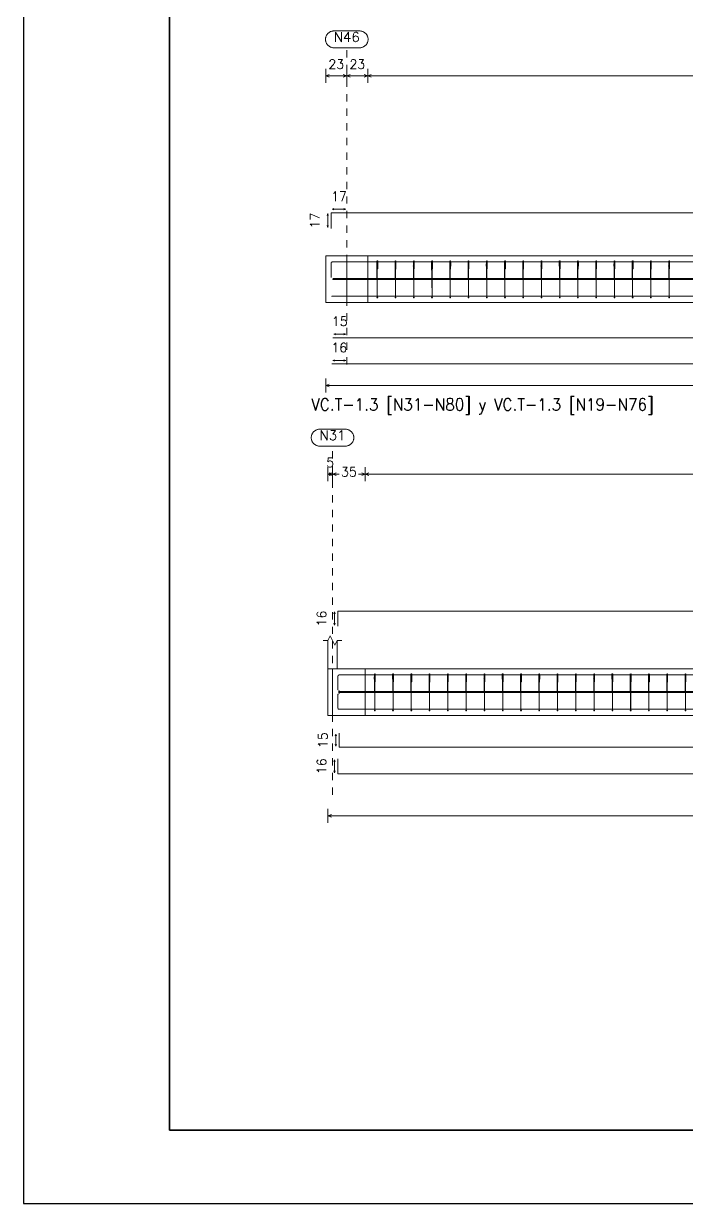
# Model space of a CAD drawing. Header units: inches. Extents: x 72863 to 72995, y 49095 to 49225.
# Drawn here: x 72907.03 to 72916.11, y 49127.89 to 49144.04 of the extents above; entities that cross this region are included whole.
import ezdxf
from ezdxf.enums import TextEntityAlignment as Align

# ---------------------------------------------------------------- set-up
doc = ezdxf.new("R2010")
doc.units = ezdxf.units.IN
doc.linetypes.add('CYPE_PUNTO', pattern=[0.075, 0, -0.075])
doc.layers.get('0').update_dxf_attribs({"lineweight": 15})
for name, color, linetype, lineweight in [('CIM_COTAS', 2, 'Continuous', 9), ('CIM_DIB_ARMADOS', 4, 'Continuous', 9), ('CIM_GEOMETRIA', 2, 'Continuous', 9), ('CIM_REFEREN', 2, 'Continuous', 9), ('CIM_TXT_ARMADOS', 3, 'Continuous', 9)]:
    doc.layers.add(name, color=color, linetype=linetype, lineweight=lineweight)
doc.layers.add('VG', color=7, linetype='Continuous')
doc.styles.add('CYPETXT', font='romans__.ttf', dxfattribs={"height": 0.2})

# ---------------------------------------------------------------- blocks, each defined once
blk = doc.blocks.new('PLANTILLA')
at = {"layer": 'VG'}
for p, q in [((72862.71, 49224.711), (72862.71, 49195.011)), ((72864.71, 49196.011), (72864.71, 49223.711)), ((72903.71, 49196.011), (72864.71, 49196.011)), ((72862.71, 49195.011), (72904.71, 49195.011))]:
    blk.add_line(p, q, dxfattribs=at)
blk.add_lwpolyline([(72903.71, 49199.561), (72903.71, 49223.711), (72864.71, 49223.711), (72864.71, 49196.011), (72885.71, 49196.011), (72885.71, 49199.611)], dxfattribs=at)

msp = doc.modelspace()

# ---------------------------------------------------------------- hatches: boundary and pattern name
at = {"layer": 'CIM_DIB_ARMADOS'}
h = msp.add_hatch(color=256, dxfattribs=at)
edge = h.paths.add_edge_path()
edge.add_arc((72911.8707, 49140.7189), 0.00102, 0, 360)
h = msp.add_hatch(color=256, dxfattribs=at)
edge = h.paths.add_edge_path()
edge.add_arc((72911.8818, 49140.6818), 0.00102, 0, 360)
h = msp.add_hatch(color=256, dxfattribs=at)
edge = h.paths.add_edge_path()
edge.add_arc((72912.1205, 49140.7189), 0.00102, 0, 360)
h = msp.add_hatch(color=256, dxfattribs=at)
edge = h.paths.add_edge_path()
edge.add_arc((72912.1316, 49140.6818), 0.00102, 0, 360)
h = msp.add_hatch(color=256, dxfattribs=at)
edge = h.paths.add_edge_path()
edge.add_arc((72912.3703, 49140.7189), 0.00102, 0, 360)
h = msp.add_hatch(color=256, dxfattribs=at)
edge = h.paths.add_edge_path()
edge.add_arc((72912.3814, 49140.6818), 0.00102, 0, 360)
h = msp.add_hatch(color=256, dxfattribs=at)
edge = h.paths.add_edge_path()
edge.add_arc((72912.62, 49140.7189), 0.00102, 0, 360)
h = msp.add_hatch(color=256, dxfattribs=at)
edge = h.paths.add_edge_path()
edge.add_arc((72912.6312, 49140.6818), 0.00102, 0, 360)
h = msp.add_hatch(color=256, dxfattribs=at)
edge = h.paths.add_edge_path()
edge.add_arc((72912.8698, 49140.7189), 0.00102, 0, 360)
h = msp.add_hatch(color=256, dxfattribs=at)
edge = h.paths.add_edge_path()
edge.add_arc((72912.881, 49140.6818), 0.00102, 0, 360)
h = msp.add_hatch(color=256, dxfattribs=at)
edge = h.paths.add_edge_path()
edge.add_arc((72913.1196, 49140.7189), 0.00102, 0, 360)
h = msp.add_hatch(color=256, dxfattribs=at)
edge = h.paths.add_edge_path()
edge.add_arc((72913.1308, 49140.6818), 0.00102, 0, 360)
h = msp.add_hatch(color=256, dxfattribs=at)
edge = h.paths.add_edge_path()
edge.add_arc((72913.3694, 49140.7189), 0.00102, 0, 360)
h = msp.add_hatch(color=256, dxfattribs=at)
edge = h.paths.add_edge_path()
edge.add_arc((72913.3805, 49140.6818), 0.00102, 0, 360)
h = msp.add_hatch(color=256, dxfattribs=at)
edge = h.paths.add_edge_path()
edge.add_arc((72913.6192, 49140.7189), 0.00102, 0, 360)
h = msp.add_hatch(color=256, dxfattribs=at)
edge = h.paths.add_edge_path()
edge.add_arc((72913.6303, 49140.6818), 0.00102, 0, 360)
h = msp.add_hatch(color=256, dxfattribs=at)
edge = h.paths.add_edge_path()
edge.add_arc((72913.869, 49140.7189), 0.00102, 0, 360)
h = msp.add_hatch(color=256, dxfattribs=at)
edge = h.paths.add_edge_path()
edge.add_arc((72913.8801, 49140.6818), 0.00102, 0, 360)
h = msp.add_hatch(color=256, dxfattribs=at)
edge = h.paths.add_edge_path()
edge.add_arc((72914.1188, 49140.7189), 0.00102, 0, 360)
h = msp.add_hatch(color=256, dxfattribs=at)
edge = h.paths.add_edge_path()
edge.add_arc((72914.1299, 49140.6818), 0.00102, 0, 360)
h = msp.add_hatch(color=256, dxfattribs=at)
edge = h.paths.add_edge_path()
edge.add_arc((72914.3686, 49140.7189), 0.00102, 0, 360)
h = msp.add_hatch(color=256, dxfattribs=at)
edge = h.paths.add_edge_path()
edge.add_arc((72914.3797, 49140.6818), 0.00102, 0, 360)
h = msp.add_hatch(color=256, dxfattribs=at)
edge = h.paths.add_edge_path()
edge.add_arc((72914.6184, 49140.7189), 0.00102, 0, 360)
h = msp.add_hatch(color=256, dxfattribs=at)
edge = h.paths.add_edge_path()
edge.add_arc((72914.6295, 49140.6818), 0.00102, 0, 360)
h = msp.add_hatch(color=256, dxfattribs=at)
edge = h.paths.add_edge_path()
edge.add_arc((72914.8682, 49140.7189), 0.00102, 0, 360)
h = msp.add_hatch(color=256, dxfattribs=at)
edge = h.paths.add_edge_path()
edge.add_arc((72914.8793, 49140.6818), 0.00102, 0, 360)
h = msp.add_hatch(color=256, dxfattribs=at)
edge = h.paths.add_edge_path()
edge.add_arc((72915.118, 49140.7189), 0.00102, 0, 360)
h = msp.add_hatch(color=256, dxfattribs=at)
edge = h.paths.add_edge_path()
edge.add_arc((72915.1291, 49140.6818), 0.00102, 0, 360)
h = msp.add_hatch(color=256, dxfattribs=at)
edge = h.paths.add_edge_path()
edge.add_arc((72915.3677, 49140.7189), 0.00102, 0, 360)
h = msp.add_hatch(color=256, dxfattribs=at)
edge = h.paths.add_edge_path()
edge.add_arc((72915.3789, 49140.6818), 0.00102, 0, 360)
h = msp.add_hatch(color=256, dxfattribs=at)
edge = h.paths.add_edge_path()
edge.add_arc((72915.6175, 49140.7189), 0.00102, 0, 360)
h = msp.add_hatch(color=256, dxfattribs=at)
edge = h.paths.add_edge_path()
edge.add_arc((72915.6287, 49140.6818), 0.00102, 0, 360)
h = msp.add_hatch(color=256, dxfattribs=at)
edge = h.paths.add_edge_path()
edge.add_arc((72915.8673, 49140.7189), 0.00102, 0, 360)
h = msp.add_hatch(color=256, dxfattribs=at)
edge = h.paths.add_edge_path()
edge.add_arc((72915.8784, 49140.6818), 0.00102, 0, 360)
h = msp.add_hatch(color=256, dxfattribs=at)
edge = h.paths.add_edge_path()
edge.add_arc((72911.2448, 49140.5609), 0.00102, 0, 360)
h = msp.add_hatch(color=256, dxfattribs=at)
edge = h.paths.add_edge_path()
edge.add_arc((72911.2665, 49140.5481), 0.00102, 0, 360)
h = msp.add_hatch(color=256, dxfattribs=at)
edge = h.paths.add_edge_path()
edge.add_arc((72911.2665, 49140.5328), 0.00102, 0, 360)
h = msp.add_hatch(color=256, dxfattribs=at)
edge = h.paths.add_edge_path()
edge.add_arc((72911.2537, 49140.3049), 0.00102, 0, 360)
h = msp.add_hatch(color=256, dxfattribs=at)
edge = h.paths.add_edge_path()
edge.add_arc((72911.8357, 49135.0677), 0.00102, 0, 360)
h = msp.add_hatch(color=256, dxfattribs=at)
edge = h.paths.add_edge_path()
edge.add_arc((72911.8469, 49135.0306), 0.00102, 0, 360)
h = msp.add_hatch(color=256, dxfattribs=at)
edge = h.paths.add_edge_path()
edge.add_arc((72912.0861, 49135.0677), 0.00102, 0, 360)
h = msp.add_hatch(color=256, dxfattribs=at)
edge = h.paths.add_edge_path()
edge.add_arc((72912.0972, 49135.0306), 0.00102, 0, 360)
h = msp.add_hatch(color=256, dxfattribs=at)
edge = h.paths.add_edge_path()
edge.add_arc((72912.3364, 49135.0677), 0.00102, 0, 360)
h = msp.add_hatch(color=256, dxfattribs=at)
edge = h.paths.add_edge_path()
edge.add_arc((72912.3475, 49135.0306), 0.00102, 0, 360)
h = msp.add_hatch(color=256, dxfattribs=at)
edge = h.paths.add_edge_path()
edge.add_arc((72912.5868, 49135.0677), 0.00102, 0, 360)
h = msp.add_hatch(color=256, dxfattribs=at)
edge = h.paths.add_edge_path()
edge.add_arc((72912.5979, 49135.0306), 0.00102, 0, 360)
h = msp.add_hatch(color=256, dxfattribs=at)
edge = h.paths.add_edge_path()
edge.add_arc((72912.8371, 49135.0677), 0.00102, 0, 360)
h = msp.add_hatch(color=256, dxfattribs=at)
edge = h.paths.add_edge_path()
edge.add_arc((72912.8482, 49135.0306), 0.00102, 0, 360)
h = msp.add_hatch(color=256, dxfattribs=at)
edge = h.paths.add_edge_path()
edge.add_arc((72913.0874, 49135.0677), 0.00102, 0, 360)
h = msp.add_hatch(color=256, dxfattribs=at)
edge = h.paths.add_edge_path()
edge.add_arc((72913.0985, 49135.0306), 0.00102, 0, 360)
h = msp.add_hatch(color=256, dxfattribs=at)
edge = h.paths.add_edge_path()
edge.add_arc((72913.3378, 49135.0677), 0.00102, 0, 360)
h = msp.add_hatch(color=256, dxfattribs=at)
edge = h.paths.add_edge_path()
edge.add_arc((72913.3489, 49135.0306), 0.00102, 0, 360)
h = msp.add_hatch(color=256, dxfattribs=at)
edge = h.paths.add_edge_path()
edge.add_arc((72913.5881, 49135.0677), 0.00102, 0, 360)
h = msp.add_hatch(color=256, dxfattribs=at)
edge = h.paths.add_edge_path()
edge.add_arc((72913.5992, 49135.0306), 0.00102, 0, 360)
h = msp.add_hatch(color=256, dxfattribs=at)
edge = h.paths.add_edge_path()
edge.add_arc((72913.8384, 49135.0677), 0.00102, 0, 360)
h = msp.add_hatch(color=256, dxfattribs=at)
edge = h.paths.add_edge_path()
edge.add_arc((72913.8496, 49135.0306), 0.00102, 0, 360)
h = msp.add_hatch(color=256, dxfattribs=at)
edge = h.paths.add_edge_path()
edge.add_arc((72914.0888, 49135.0677), 0.00102, 0, 360)
h = msp.add_hatch(color=256, dxfattribs=at)
edge = h.paths.add_edge_path()
edge.add_arc((72914.0999, 49135.0306), 0.00102, 0, 360)
h = msp.add_hatch(color=256, dxfattribs=at)
edge = h.paths.add_edge_path()
edge.add_arc((72914.3391, 49135.0677), 0.00102, 0, 360)
h = msp.add_hatch(color=256, dxfattribs=at)
edge = h.paths.add_edge_path()
edge.add_arc((72914.3502, 49135.0306), 0.00102, 0, 360)
h = msp.add_hatch(color=256, dxfattribs=at)
edge = h.paths.add_edge_path()
edge.add_arc((72914.5894, 49135.0677), 0.00102, 0, 360)
h = msp.add_hatch(color=256, dxfattribs=at)
edge = h.paths.add_edge_path()
edge.add_arc((72914.6006, 49135.0306), 0.00102, 0, 360)
h = msp.add_hatch(color=256, dxfattribs=at)
edge = h.paths.add_edge_path()
edge.add_arc((72914.8398, 49135.0677), 0.00102, 0, 360)
h = msp.add_hatch(color=256, dxfattribs=at)
edge = h.paths.add_edge_path()
edge.add_arc((72914.8509, 49135.0306), 0.00102, 0, 360)
h = msp.add_hatch(color=256, dxfattribs=at)
edge = h.paths.add_edge_path()
edge.add_arc((72915.0901, 49135.0677), 0.00102, 0, 360)
h = msp.add_hatch(color=256, dxfattribs=at)
edge = h.paths.add_edge_path()
edge.add_arc((72915.1012, 49135.0306), 0.00102, 0, 360)
h = msp.add_hatch(color=256, dxfattribs=at)
edge = h.paths.add_edge_path()
edge.add_arc((72915.3404, 49135.0677), 0.00102, 0, 360)
h = msp.add_hatch(color=256, dxfattribs=at)
edge = h.paths.add_edge_path()
edge.add_arc((72915.3516, 49135.0306), 0.00102, 0, 360)
h = msp.add_hatch(color=256, dxfattribs=at)
edge = h.paths.add_edge_path()
edge.add_arc((72915.5908, 49135.0677), 0.00102, 0, 360)
h = msp.add_hatch(color=256, dxfattribs=at)
edge = h.paths.add_edge_path()
edge.add_arc((72915.6019, 49135.0306), 0.00102, 0, 360)
h = msp.add_hatch(color=256, dxfattribs=at)
edge = h.paths.add_edge_path()
edge.add_arc((72915.8411, 49135.0677), 0.00102, 0, 360)
h = msp.add_hatch(color=256, dxfattribs=at)
edge = h.paths.add_edge_path()
edge.add_arc((72915.8522, 49135.0306), 0.00102, 0, 360)
h = msp.add_hatch(color=256, dxfattribs=at)
edge = h.paths.add_edge_path()
edge.add_arc((72916.0914, 49135.0677), 0.00102, 0, 360)
h = msp.add_hatch(color=256, dxfattribs=at)
edge = h.paths.add_edge_path()
edge.add_arc((72916.1026, 49135.0306), 0.00102, 0, 360)
h = msp.add_hatch(color=256, dxfattribs=at)
edge = h.paths.add_edge_path()
edge.add_arc((72911.3376, 49134.92), 0.00102, 0, 360)
h = msp.add_hatch(color=256, dxfattribs=at)
edge = h.paths.add_edge_path()
edge.add_arc((72911.3376, 49134.8585), 0.00102, 0, 360)
h = msp.add_hatch(color=256, dxfattribs=at)
edge = h.paths.add_edge_path()
edge.add_arc((72911.3555, 49134.8969), 0.00102, 0, 360)
h = msp.add_hatch(color=256, dxfattribs=at)
edge = h.paths.add_edge_path()
edge.add_arc((72911.3555, 49134.8816), 0.00102, 0, 360)

# ---------------------------------------------------------------- linework, layer by layer
at = {"layer": 'CIM_COTAS', "linetype": 'CYPE_PUNTO'}
for p, q in [((72911.4585, 49139.3725), (72911.4585, 49143.7056)), ((72911.2633, 49133.4845), (72911.2633, 49138.2553))]:
    msp.add_line(p, q, dxfattribs=at)
at = {"layer": 'CIM_COTAS'}
for p, q in [((72911.1705, 49143.2256), (72911.1705, 49143.4176)), ((72911.4585, 49143.2256), (72911.4585, 49143.4176)), ((72911.4585, 49143.2256), (72911.4585, 49143.4176)), ((72911.7465, 49143.2256), (72911.7465, 49143.4176)), ((72911.7465, 49143.2256), (72911.7465, 49143.4176)), ((72911.1705, 49143.3216), (72911.2185, 49143.3408)), ((72911.1705, 49143.3216), (72911.2185, 49143.3024)), ((72911.1705, 49143.3216), (72911.4585, 49143.3216)), ((72911.4585, 49143.3216), (72911.4105, 49143.3408)), ((72911.4585, 49143.3216), (72911.4105, 49143.3024)), ((72911.4585, 49143.3216), (72911.5065, 49143.3408)), ((72911.4585, 49143.3216), (72911.5065, 49143.3024)), ((72911.4585, 49143.3216), (72911.7465, 49143.3216)), ((72911.7465, 49143.3216), (72911.6985, 49143.3408)), ((72911.7465, 49143.3216), (72911.6985, 49143.3024)), ((72911.7465, 49143.3216), (72911.7945, 49143.3408)), ((72911.7465, 49143.3216), (72911.7945, 49143.3024)), ((72911.7465, 49143.3216), (72917.4365, 49143.3216)), ((72911.1705, 49138.9885), (72911.1705, 49139.1805)), ((72911.1705, 49139.0845), (72911.2185, 49139.1037)), ((72911.1705, 49139.0845), (72911.2185, 49139.0653)), ((72911.1705, 49139.0845), (72917.5427, 49139.0845)), ((72911.1993, 49137.7753), (72911.1993, 49137.9673)), ((72911.2633, 49137.7753), (72911.2633, 49137.9673)), ((72911.2633, 49137.7753), (72911.2633, 49137.9673)), ((72911.7113, 49137.7753), (72911.7113, 49137.9673)), ((72911.7113, 49137.7753), (72911.7113, 49137.9673)), ((72911.1993, 49137.8713), (72911.2473, 49137.8905)), ((72911.1993, 49137.8713), (72911.2473, 49137.8521)), ((72911.1993, 49137.8713), (72911.2633, 49137.8713)), ((72911.2633, 49137.8713), (72911.2153, 49137.8905)), ((72911.2633, 49137.8713), (72911.2153, 49137.8521)), ((72911.2633, 49137.8713), (72911.3113, 49137.8905)), ((72911.2633, 49137.8713), (72911.3113, 49137.8521)), ((72911.2633, 49137.8713), (72911.3558, 49137.8713)), ((72911.6189, 49137.8713), (72911.7113, 49137.8713)), ((72911.7113, 49137.8713), (72911.6633, 49137.8905)), ((72911.7113, 49137.8713), (72911.6633, 49137.8521)), ((72911.7113, 49137.8713), (72911.7593, 49137.8905)), ((72911.7113, 49137.8713), (72911.7593, 49137.8521)), ((72911.7113, 49137.8713), (72917.4141, 49137.8713)), ((72911.1993, 49133.1005), (72911.1993, 49133.2925)), ((72911.1993, 49133.1965), (72911.2473, 49133.2157)), ((72911.1993, 49133.1965), (72911.2473, 49133.1773)), ((72911.1993, 49133.1965), (72917.5523, 49133.1965))]:
    msp.add_line(p, q, dxfattribs=at)
for points in [[(72911.6352, 49143.936), (72911.6429, 49143.9357), (72911.6505, 49143.9349), (72911.6581, 49143.9337), (72911.6656, 49143.9319), (72911.673, 49143.9296), (72911.6802, 49143.9268), (72911.6871, 49143.9236), (72911.6939, 49143.9199), (72911.7004, 49143.9158), (72911.7066, 49143.9112), (72911.7125, 49143.9062), (72911.718, 49143.9009), (72911.7232, 49143.8952), (72911.7279, 49143.8891), (72911.7323, 49143.8828), (72911.7362, 49143.8761), (72911.7397, 49143.8693), (72911.7427, 49143.8622), (72911.7452, 49143.8549), (72911.7472, 49143.8475), (72911.7488, 49143.8399), (72911.7498, 49143.8323), (72911.7503, 49143.8246), (72911.7503, 49143.8169), (72911.7498, 49143.8092), (72911.7488, 49143.8016), (72911.7472, 49143.7941), (72911.7452, 49143.7866), (72911.7427, 49143.7794), (72911.7397, 49143.7723), (72911.7362, 49143.7654), (72911.7323, 49143.7588), (72911.7279, 49143.7524), (72911.7232, 49143.7464), (72911.718, 49143.7407), (72911.7125, 49143.7353), (72911.7066, 49143.7304), (72911.7004, 49143.7258), (72911.6939, 49143.7217), (72911.6871, 49143.718), (72911.6802, 49143.7147), (72911.673, 49143.712), (72911.6656, 49143.7097), (72911.6581, 49143.7079), (72911.6505, 49143.7066), (72911.6429, 49143.7058), (72911.6352, 49143.7056), (72911.2819, 49143.7056), (72911.2742, 49143.7058), (72911.2665, 49143.7066), (72911.259, 49143.7079), (72911.2515, 49143.7097), (72911.2441, 49143.712), (72911.2369, 49143.7147), (72911.2299, 49143.718), (72911.2232, 49143.7217), (72911.2167, 49143.7258), (72911.2105, 49143.7304), (72911.2046, 49143.7353), (72911.1991, 49143.7407), (72911.1939, 49143.7464), (72911.1892, 49143.7524), (72911.1848, 49143.7588), (72911.1809, 49143.7654), (72911.1774, 49143.7723), (72911.1744, 49143.7794), (72911.1719, 49143.7866), (72911.1698, 49143.7941), (72911.1683, 49143.8016), (72911.1673, 49143.8092), (72911.1668, 49143.8169), (72911.1668, 49143.8246), (72911.1673, 49143.8323), (72911.1683, 49143.8399), (72911.1698, 49143.8475), (72911.1719, 49143.8549), (72911.1744, 49143.8622), (72911.1774, 49143.8693), (72911.1809, 49143.8761), (72911.1848, 49143.8828), (72911.1892, 49143.8891), (72911.1939, 49143.8952), (72911.1991, 49143.9009), (72911.2046, 49143.9062), (72911.2105, 49143.9112), (72911.2167, 49143.9158), (72911.2232, 49143.9199), (72911.2299, 49143.9236), (72911.2369, 49143.9268), (72911.2441, 49143.9296), (72911.2515, 49143.9319), (72911.259, 49143.9337), (72911.2665, 49143.9349), (72911.2742, 49143.9357), (72911.2819, 49143.936), (72911.6352, 49143.936)], [(72911.44, 49138.4857), (72911.4477, 49138.4855), (72911.4553, 49138.4847), (72911.4629, 49138.4834), (72911.4704, 49138.4816), (72911.4778, 49138.4794), (72911.485, 49138.4766), (72911.4919, 49138.4734), (72911.4987, 49138.4697), (72911.5052, 49138.4655), (72911.5114, 49138.4609), (72911.5173, 49138.456), (72911.5228, 49138.4506), (72911.528, 49138.4449), (72911.5327, 49138.4389), (72911.5371, 49138.4325), (72911.541, 49138.4259), (72911.5445, 49138.419), (72911.5475, 49138.4119), (72911.55, 49138.4047), (72911.552, 49138.3972), (72911.5536, 49138.3897), (72911.5546, 49138.3821), (72911.5551, 49138.3744), (72911.5551, 49138.3667), (72911.5546, 49138.359), (72911.5536, 49138.3514), (72911.552, 49138.3438), (72911.55, 49138.3364), (72911.5475, 49138.3291), (72911.5445, 49138.322), (72911.541, 49138.3152), (72911.5371, 49138.3086), (72911.5327, 49138.3022), (72911.528, 49138.2962), (72911.5228, 49138.2905), (72911.5173, 49138.2851), (72911.5114, 49138.2801), (72911.5052, 49138.2756), (72911.4987, 49138.2714), (72911.4919, 49138.2677), (72911.485, 49138.2645), (72911.4778, 49138.2617), (72911.4704, 49138.2594), (72911.4629, 49138.2576), (72911.4553, 49138.2564), (72911.4477, 49138.2556), (72911.44, 49138.2553), (72911.0867, 49138.2553), (72911.079, 49138.2556), (72911.0713, 49138.2564), (72911.0638, 49138.2576), (72911.0563, 49138.2594), (72911.0489, 49138.2617), (72911.0417, 49138.2645), (72911.0347, 49138.2677), (72911.028, 49138.2714), (72911.0215, 49138.2756), (72911.0153, 49138.2801), (72911.0094, 49138.2851), (72911.0039, 49138.2905), (72910.9987, 49138.2962), (72910.994, 49138.3022), (72910.9896, 49138.3086), (72910.9857, 49138.3152), (72910.9822, 49138.322), (72910.9792, 49138.3291), (72910.9767, 49138.3364), (72910.9746, 49138.3438), (72910.9731, 49138.3514), (72910.9721, 49138.359), (72910.9716, 49138.3667), (72910.9716, 49138.3744), (72910.9721, 49138.3821), (72910.9731, 49138.3897), (72910.9746, 49138.3972), (72910.9767, 49138.4047), (72910.9792, 49138.4119), (72910.9822, 49138.419), (72910.9857, 49138.4259), (72910.9896, 49138.4325), (72910.994, 49138.4389), (72910.9987, 49138.4449), (72911.0039, 49138.4506), (72911.0094, 49138.456), (72911.0153, 49138.4609), (72911.0215, 49138.4655), (72911.028, 49138.4697), (72911.0347, 49138.4734), (72911.0417, 49138.4766), (72911.0489, 49138.4794), (72911.0563, 49138.4816), (72911.0638, 49138.4834), (72911.0713, 49138.4847), (72911.079, 49138.4855), (72911.0867, 49138.4857), (72911.44, 49138.4857)]]:
    msp.add_lwpolyline(points, close=True, dxfattribs=at)
at = {"layer": 'CIM_DIB_ARMADOS'}
for points in [[(72911.2448, 49141.2336), (72911.2448, 49141.4486), (72911.4585, 49141.4486), (72923.9449, 49141.4486), (72924.1881, 49141.4486)], [(72911.2448, 49140.5609), (72911.2448, 49140.7606), (72911.2468, 49140.7683), (72911.2525, 49140.7739), (72911.2601, 49140.776), (72911.4585, 49140.776), (72923.9449, 49140.776), (72924.1881, 49140.776)], [(72911.8818, 49140.6818), (72911.882, 49140.7512), (72911.882, 49140.7545), (72911.882, 49140.7585), (72911.8818, 49140.7811), (72911.8817, 49140.7862), (72911.8816, 49140.79), (72911.8815, 49140.7913), (72911.8767, 49140.7913), (72911.8766, 49140.79), (72911.8766, 49140.7862), (72911.8766, 49140.7811), (72911.8766, 49140.2998), (72911.8766, 49140.2947), (72911.8766, 49140.2909), (72911.8766, 49140.2896), (72911.8765, 49140.2909), (72911.8765, 49140.2947), (72911.8764, 49140.2998), (72911.8715, 49140.7811), (72911.8715, 49140.7862), (72911.8714, 49140.79), (72911.8713, 49140.7913), (72911.871, 49140.7913), (72911.8709, 49140.7906), (72911.8709, 49140.7883), (72911.8707, 49140.7189)], [(72912.1316, 49140.6818), (72912.1318, 49140.7512), (72912.1318, 49140.7545), (72912.1318, 49140.7585), (72912.1316, 49140.7811), (72912.1315, 49140.7862), (72912.1314, 49140.79), (72912.1313, 49140.7913), (72912.1265, 49140.7913), (72912.1264, 49140.79), (72912.1264, 49140.7862), (72912.1263, 49140.7811), (72912.1263, 49140.2998), (72912.1263, 49140.2947), (72912.1263, 49140.2909), (72912.1263, 49140.2896), (72912.1263, 49140.2909), (72912.1263, 49140.2947), (72912.1262, 49140.2998), (72912.1213, 49140.7811), (72912.1213, 49140.7862), (72912.1212, 49140.79), (72912.1211, 49140.7913), (72912.1208, 49140.7913), (72912.1207, 49140.7906), (72912.1207, 49140.7883), (72912.1205, 49140.7189)], [(72912.3814, 49140.6818), (72912.3816, 49140.7512), (72912.3816, 49140.7545), (72912.3816, 49140.7585), (72912.3814, 49140.7811), (72912.3813, 49140.7862), (72912.3812, 49140.79), (72912.3811, 49140.7913), (72912.3763, 49140.7913), (72912.3762, 49140.79), (72912.3762, 49140.7862), (72912.3761, 49140.7811), (72912.3761, 49140.2998), (72912.3761, 49140.2947), (72912.3761, 49140.2909), (72912.3761, 49140.2896), (72912.3761, 49140.2909), (72912.3761, 49140.2947), (72912.376, 49140.2998), (72912.3711, 49140.7811), (72912.371, 49140.7862), (72912.371, 49140.79), (72912.3709, 49140.7913), (72912.3706, 49140.7913), (72912.3705, 49140.7906), (72912.3705, 49140.7883), (72912.3703, 49140.7189)], [(72912.6312, 49140.6818), (72912.6314, 49140.7512), (72912.6314, 49140.7545), (72912.6314, 49140.7585), (72912.6311, 49140.7811), (72912.6311, 49140.7862), (72912.631, 49140.79), (72912.6309, 49140.7913), (72912.6261, 49140.7913), (72912.626, 49140.79), (72912.6259, 49140.7862), (72912.6259, 49140.7811), (72912.6259, 49140.2998), (72912.6259, 49140.2947), (72912.6259, 49140.2909), (72912.6259, 49140.2896), (72912.6259, 49140.2909), (72912.6259, 49140.2947), (72912.6258, 49140.2998), (72912.6209, 49140.7811), (72912.6208, 49140.7862), (72912.6207, 49140.79), (72912.6207, 49140.7913), (72912.6204, 49140.7913), (72912.6203, 49140.7906), (72912.6203, 49140.7883), (72912.62, 49140.7189)], [(72912.881, 49140.6818), (72912.8812, 49140.7512), (72912.8812, 49140.7545), (72912.8812, 49140.7585), (72912.8809, 49140.7811), (72912.8809, 49140.7862), (72912.8808, 49140.79), (72912.8807, 49140.7913), (72912.8759, 49140.7913), (72912.8758, 49140.79), (72912.8757, 49140.7862), (72912.8757, 49140.7811), (72912.8757, 49140.2998), (72912.8757, 49140.2947), (72912.8757, 49140.2909), (72912.8757, 49140.2896), (72912.8757, 49140.2909), (72912.8757, 49140.2947), (72912.8756, 49140.2998), (72912.8707, 49140.7811), (72912.8706, 49140.7862), (72912.8705, 49140.79), (72912.8705, 49140.7913), (72912.8701, 49140.7913), (72912.8701, 49140.7906), (72912.8701, 49140.7883), (72912.8698, 49140.7189)], [(72913.1308, 49140.6818), (72913.131, 49140.7512), (72913.131, 49140.7545), (72913.131, 49140.7585), (72913.1307, 49140.7811), (72913.1307, 49140.7862), (72913.1306, 49140.79), (72913.1305, 49140.7913), (72913.1256, 49140.7913), (72913.1256, 49140.79), (72913.1255, 49140.7862), (72913.1255, 49140.7811), (72913.1255, 49140.2998), (72913.1255, 49140.2947), (72913.1255, 49140.2909), (72913.1255, 49140.2896), (72913.1255, 49140.2909), (72913.1255, 49140.2947), (72913.1254, 49140.2998), (72913.1205, 49140.7811), (72913.1204, 49140.7862), (72913.1203, 49140.79), (72913.1202, 49140.7913), (72913.1199, 49140.7913), (72913.1199, 49140.7906), (72913.1199, 49140.7883), (72913.1196, 49140.7189)], [(72913.3805, 49140.6818), (72913.3808, 49140.7512), (72913.3808, 49140.7545), (72913.3808, 49140.7585), (72913.3805, 49140.7811), (72913.3805, 49140.7862), (72913.3804, 49140.79), (72913.3803, 49140.7913), (72913.3754, 49140.7913), (72913.3754, 49140.79), (72913.3753, 49140.7862), (72913.3753, 49140.7811), (72913.3753, 49140.2998), (72913.3753, 49140.2947), (72913.3753, 49140.2909), (72913.3753, 49140.2896), (72913.3753, 49140.2909), (72913.3752, 49140.2947), (72913.3752, 49140.2998), (72913.3703, 49140.7811), (72913.3702, 49140.7862), (72913.3701, 49140.79), (72913.37, 49140.7913), (72913.3697, 49140.7913), (72913.3697, 49140.7906), (72913.3697, 49140.7883), (72913.3694, 49140.7189)], [(72913.6303, 49140.6818), (72913.6306, 49140.7512), (72913.6306, 49140.7545), (72913.6305, 49140.7585), (72913.6303, 49140.7811), (72913.6302, 49140.7862), (72913.6302, 49140.79), (72913.6301, 49140.7913), (72913.6252, 49140.7913), (72913.6252, 49140.79), (72913.6251, 49140.7862), (72913.6251, 49140.7811), (72913.6251, 49140.2998), (72913.6251, 49140.2947), (72913.6251, 49140.2909), (72913.6251, 49140.2896), (72913.6251, 49140.2909), (72913.625, 49140.2947), (72913.625, 49140.2998), (72913.6201, 49140.7811), (72913.62, 49140.7862), (72913.6199, 49140.79), (72913.6198, 49140.7913), (72913.6195, 49140.7913), (72913.6195, 49140.7906), (72913.6194, 49140.7883), (72913.6192, 49140.7189)], [(72913.8801, 49140.6818), (72913.8804, 49140.7512), (72913.8804, 49140.7545), (72913.8803, 49140.7585), (72913.8801, 49140.7811), (72913.88, 49140.7862), (72913.8799, 49140.79), (72913.8799, 49140.7913), (72913.875, 49140.7913), (72913.8749, 49140.79), (72913.8749, 49140.7862), (72913.8749, 49140.7811), (72913.8749, 49140.2998), (72913.8749, 49140.2947), (72913.8749, 49140.2909), (72913.8749, 49140.2896), (72913.8749, 49140.2909), (72913.8748, 49140.2947), (72913.8748, 49140.2998), (72913.8699, 49140.7811), (72913.8698, 49140.7862), (72913.8697, 49140.79), (72913.8696, 49140.7913), (72913.8693, 49140.7913), (72913.8693, 49140.7906), (72913.8692, 49140.7883), (72913.869, 49140.7189)], [(72914.1299, 49140.6818), (72914.1302, 49140.7512), (72914.1302, 49140.7545), (72914.1301, 49140.7585), (72914.1299, 49140.7811), (72914.1298, 49140.7862), (72914.1297, 49140.79), (72914.1296, 49140.7913), (72914.1248, 49140.7913), (72914.1247, 49140.79), (72914.1247, 49140.7862), (72914.1247, 49140.7811), (72914.1247, 49140.2998), (72914.1247, 49140.2947), (72914.1247, 49140.2909), (72914.1247, 49140.2896), (72914.1247, 49140.2909), (72914.1246, 49140.2947), (72914.1246, 49140.2998), (72914.1197, 49140.7811), (72914.1196, 49140.7862), (72914.1195, 49140.79), (72914.1194, 49140.7913), (72914.1191, 49140.7913), (72914.1191, 49140.7906), (72914.119, 49140.7883), (72914.1188, 49140.7189)], [(72914.3797, 49140.6818), (72914.3799, 49140.7512), (72914.3799, 49140.7545), (72914.3799, 49140.7585), (72914.3797, 49140.7811), (72914.3796, 49140.7862), (72914.3795, 49140.79), (72914.3794, 49140.7913), (72914.3746, 49140.7913), (72914.3745, 49140.79), (72914.3745, 49140.7862), (72914.3745, 49140.7811), (72914.3745, 49140.2998), (72914.3745, 49140.2947), (72914.3745, 49140.2909), (72914.3745, 49140.2896), (72914.3744, 49140.2909), (72914.3744, 49140.2947), (72914.3744, 49140.2998), (72914.3694, 49140.7811), (72914.3694, 49140.7862), (72914.3693, 49140.79), (72914.3692, 49140.7913), (72914.3689, 49140.7913), (72914.3688, 49140.7906), (72914.3688, 49140.7883), (72914.3686, 49140.7189)], [(72914.6295, 49140.6818), (72914.6297, 49140.7512), (72914.6297, 49140.7545), (72914.6297, 49140.7585), (72914.6295, 49140.7811), (72914.6294, 49140.7862), (72914.6293, 49140.79), (72914.6292, 49140.7913), (72914.6244, 49140.7913), (72914.6243, 49140.79), (72914.6243, 49140.7862), (72914.6243, 49140.7811), (72914.6243, 49140.2998), (72914.6243, 49140.2947), (72914.6243, 49140.2909), (72914.6243, 49140.2896), (72914.6242, 49140.2909), (72914.6242, 49140.2947), (72914.6241, 49140.2998), (72914.6192, 49140.7811), (72914.6192, 49140.7862), (72914.6191, 49140.79), (72914.619, 49140.7913), (72914.6187, 49140.7913), (72914.6186, 49140.7906), (72914.6186, 49140.7883), (72914.6184, 49140.7189)], [(72914.8793, 49140.6818), (72914.8795, 49140.7512), (72914.8795, 49140.7545), (72914.8795, 49140.7585), (72914.8793, 49140.7811), (72914.8792, 49140.7862), (72914.8791, 49140.79), (72914.879, 49140.7913), (72914.8742, 49140.7913), (72914.8741, 49140.79), (72914.8741, 49140.7862), (72914.874, 49140.7811), (72914.874, 49140.2998), (72914.874, 49140.2947), (72914.874, 49140.2909), (72914.874, 49140.2896), (72914.874, 49140.2909), (72914.874, 49140.2947), (72914.8739, 49140.2998), (72914.869, 49140.7811), (72914.869, 49140.7862), (72914.8689, 49140.79), (72914.8688, 49140.7913), (72914.8685, 49140.7913), (72914.8684, 49140.7906), (72914.8684, 49140.7883), (72914.8682, 49140.7189)], [(72915.1291, 49140.6818), (72915.1293, 49140.7512), (72915.1293, 49140.7545), (72915.1293, 49140.7585), (72915.1291, 49140.7811), (72915.129, 49140.7862), (72915.1289, 49140.79), (72915.1288, 49140.7913), (72915.124, 49140.7913), (72915.1239, 49140.79), (72915.1239, 49140.7862), (72915.1238, 49140.7811), (72915.1238, 49140.2998), (72915.1238, 49140.2947), (72915.1238, 49140.2909), (72915.1238, 49140.2896), (72915.1238, 49140.2909), (72915.1238, 49140.2947), (72915.1237, 49140.2998), (72915.1188, 49140.7811), (72915.1187, 49140.7862), (72915.1187, 49140.79), (72915.1186, 49140.7913), (72915.1183, 49140.7913), (72915.1182, 49140.7906), (72915.1182, 49140.7883), (72915.118, 49140.7189)], [(72915.3789, 49140.6818), (72915.3791, 49140.7512), (72915.3791, 49140.7545), (72915.3791, 49140.7585), (72915.3788, 49140.7811), (72915.3788, 49140.7862), (72915.3787, 49140.79), (72915.3786, 49140.7913), (72915.3738, 49140.7913), (72915.3737, 49140.79), (72915.3736, 49140.7862), (72915.3736, 49140.7811), (72915.3736, 49140.2998), (72915.3736, 49140.2947), (72915.3736, 49140.2909), (72915.3736, 49140.2896), (72915.3736, 49140.2909), (72915.3736, 49140.2947), (72915.3735, 49140.2998), (72915.3686, 49140.7811), (72915.3685, 49140.7862), (72915.3684, 49140.79), (72915.3684, 49140.7913), (72915.3681, 49140.7913), (72915.368, 49140.7906), (72915.368, 49140.7883), (72915.3677, 49140.7189)], [(72915.6287, 49140.6818), (72915.6289, 49140.7512), (72915.6289, 49140.7545), (72915.6289, 49140.7585), (72915.6286, 49140.7811), (72915.6286, 49140.7862), (72915.6285, 49140.79), (72915.6284, 49140.7913), (72915.6236, 49140.7913), (72915.6235, 49140.79), (72915.6234, 49140.7862), (72915.6234, 49140.7811), (72915.6234, 49140.2998), (72915.6234, 49140.2947), (72915.6234, 49140.2909), (72915.6234, 49140.2896), (72915.6234, 49140.2909), (72915.6234, 49140.2947), (72915.6233, 49140.2998), (72915.6184, 49140.7811), (72915.6183, 49140.7862), (72915.6182, 49140.79), (72915.6182, 49140.7913), (72915.6178, 49140.7913), (72915.6178, 49140.7906), (72915.6178, 49140.7883), (72915.6175, 49140.7189)], [(72915.8784, 49140.6818), (72915.8787, 49140.7512), (72915.8787, 49140.7545), (72915.8787, 49140.7585), (72915.8784, 49140.7811), (72915.8784, 49140.7862), (72915.8783, 49140.79), (72915.8782, 49140.7913), (72915.8733, 49140.7913), (72915.8733, 49140.79), (72915.8732, 49140.7862), (72915.8732, 49140.7811), (72915.8732, 49140.2998), (72915.8732, 49140.2947), (72915.8732, 49140.2909), (72915.8732, 49140.2896), (72915.8732, 49140.2909), (72915.8732, 49140.2947), (72915.8731, 49140.2998), (72915.8682, 49140.7811), (72915.8681, 49140.7862), (72915.868, 49140.79), (72915.8679, 49140.7913), (72915.8676, 49140.7913), (72915.8676, 49140.7906), (72915.8676, 49140.7883), (72915.8673, 49140.7189)], [(72911.2665, 49140.5481), (72911.4585, 49140.5481), (72923.9449, 49140.5481), (72924.1369, 49140.5481)], [(72911.2665, 49140.5328), (72911.4585, 49140.5328), (72923.9449, 49140.5328), (72924.1369, 49140.5328)], [(72911.2537, 49140.3049), (72911.4585, 49140.3049), (72923.9449, 49140.3049), (72924.1497, 49140.3049)], [(72911.2665, 49139.7385), (72911.4585, 49139.7385), (72923.9449, 49139.7385), (72924.1369, 49139.7385)], [(72911.2537, 49139.3789), (72911.4585, 49139.3789), (72923.9449, 49139.3789), (72924.1497, 49139.3789)], [(72911.3376, 49135.7936), (72911.3376, 49135.9984), (72923.9353, 49135.9984), (72924.1785, 49135.9984)], [(72911.3376, 49134.92), (72911.3376, 49135.1094), (72911.3396, 49135.1171), (72911.3453, 49135.1227), (72911.3529, 49135.1248), (72923.9353, 49135.1248), (72924.1785, 49135.1248)], [(72911.8469, 49135.0306), (72911.8471, 49135.1), (72911.8471, 49135.1033), (72911.8471, 49135.1073), (72911.8469, 49135.1299), (72911.8468, 49135.135), (72911.8467, 49135.1388), (72911.8466, 49135.1401), (72911.8418, 49135.1401), (72911.8417, 49135.1388), (72911.8416, 49135.135), (72911.8416, 49135.1299), (72911.8416, 49134.6486), (72911.8416, 49134.6435), (72911.8416, 49134.6397), (72911.8416, 49134.6384), (72911.8416, 49134.6397), (72911.8416, 49134.6435), (72911.8415, 49134.6486), (72911.8366, 49135.1299), (72911.8365, 49135.135), (72911.8364, 49135.1388), (72911.8364, 49135.1401), (72911.8361, 49135.1401), (72911.836, 49135.1394), (72911.836, 49135.1371), (72911.8357, 49135.0677)], [(72912.0972, 49135.0306), (72912.0974, 49135.1), (72912.0974, 49135.1033), (72912.0974, 49135.1073), (72912.0972, 49135.1299), (72912.0971, 49135.135), (72912.097, 49135.1388), (72912.0969, 49135.1401), (72912.0921, 49135.1401), (72912.092, 49135.1388), (72912.092, 49135.135), (72912.092, 49135.1299), (72912.092, 49134.6486), (72912.092, 49134.6435), (72912.092, 49134.6397), (72912.092, 49134.6384), (72912.0919, 49134.6397), (72912.0919, 49134.6435), (72912.0919, 49134.6486), (72912.0869, 49135.1299), (72912.0869, 49135.135), (72912.0868, 49135.1388), (72912.0867, 49135.1401), (72912.0864, 49135.1401), (72912.0863, 49135.1394), (72912.0863, 49135.1371), (72912.0861, 49135.0677)], [(72912.3475, 49135.0306), (72912.3478, 49135.1), (72912.3478, 49135.1033), (72912.3478, 49135.1073), (72912.3475, 49135.1299), (72912.3474, 49135.135), (72912.3474, 49135.1388), (72912.3473, 49135.1401), (72912.3424, 49135.1401), (72912.3424, 49135.1388), (72912.3423, 49135.135), (72912.3423, 49135.1299), (72912.3423, 49134.6486), (72912.3423, 49134.6435), (72912.3423, 49134.6397), (72912.3423, 49134.6384), (72912.3423, 49134.6397), (72912.3422, 49134.6435), (72912.3422, 49134.6486), (72912.3373, 49135.1299), (72912.3372, 49135.135), (72912.3371, 49135.1388), (72912.337, 49135.1401), (72912.3367, 49135.1401), (72912.3367, 49135.1394), (72912.3367, 49135.1371), (72912.3364, 49135.0677)], [(72912.5979, 49135.0306), (72912.5981, 49135.1), (72912.5981, 49135.1033), (72912.5981, 49135.1073), (72912.5979, 49135.1299), (72912.5978, 49135.135), (72912.5977, 49135.1388), (72912.5976, 49135.1401), (72912.5928, 49135.1401), (72912.5927, 49135.1388), (72912.5927, 49135.135), (72912.5926, 49135.1299), (72912.5926, 49134.6486), (72912.5926, 49134.6435), (72912.5926, 49134.6397), (72912.5926, 49134.6384), (72912.5926, 49134.6397), (72912.5926, 49134.6435), (72912.5925, 49134.6486), (72912.5876, 49135.1299), (72912.5875, 49135.135), (72912.5875, 49135.1388), (72912.5874, 49135.1401), (72912.5871, 49135.1401), (72912.587, 49135.1394), (72912.587, 49135.1371), (72912.5868, 49135.0677)], [(72912.8482, 49135.0306), (72912.8485, 49135.1), (72912.8485, 49135.1033), (72912.8484, 49135.1073), (72912.8482, 49135.1299), (72912.8481, 49135.135), (72912.848, 49135.1388), (72912.8479, 49135.1401), (72912.8431, 49135.1401), (72912.843, 49135.1388), (72912.843, 49135.135), (72912.843, 49135.1299), (72912.843, 49134.6486), (72912.843, 49134.6435), (72912.843, 49134.6397), (72912.843, 49134.6384), (72912.843, 49134.6397), (72912.8429, 49134.6435), (72912.8429, 49134.6486), (72912.838, 49135.1299), (72912.8379, 49135.135), (72912.8378, 49135.1388), (72912.8377, 49135.1401), (72912.8374, 49135.1401), (72912.8374, 49135.1394), (72912.8373, 49135.1371), (72912.8371, 49135.0677)], [(72913.0985, 49135.0306), (72913.0988, 49135.1), (72913.0988, 49135.1033), (72913.0988, 49135.1073), (72913.0985, 49135.1299), (72913.0985, 49135.135), (72913.0984, 49135.1388), (72913.0983, 49135.1401), (72913.0934, 49135.1401), (72913.0934, 49135.1388), (72913.0933, 49135.135), (72913.0933, 49135.1299), (72913.0933, 49134.6486), (72913.0933, 49134.6435), (72913.0933, 49134.6397), (72913.0933, 49134.6384), (72913.0933, 49134.6397), (72913.0933, 49134.6435), (72913.0932, 49134.6486), (72913.0883, 49135.1299), (72913.0882, 49135.135), (72913.0881, 49135.1388), (72913.088, 49135.1401), (72913.0877, 49135.1401), (72913.0877, 49135.1394), (72913.0877, 49135.1371), (72913.0874, 49135.0677)], [(72913.3489, 49135.0306), (72913.3491, 49135.1), (72913.3491, 49135.1033), (72913.3491, 49135.1073), (72913.3489, 49135.1299), (72913.3488, 49135.135), (72913.3487, 49135.1388), (72913.3486, 49135.1401), (72913.3438, 49135.1401), (72913.3437, 49135.1388), (72913.3437, 49135.135), (72913.3436, 49135.1299), (72913.3436, 49134.6486), (72913.3436, 49134.6435), (72913.3436, 49134.6397), (72913.3436, 49134.6384), (72913.3436, 49134.6397), (72913.3436, 49134.6435), (72913.3435, 49134.6486), (72913.3386, 49135.1299), (72913.3386, 49135.135), (72913.3385, 49135.1388), (72913.3384, 49135.1401), (72913.3381, 49135.1401), (72913.338, 49135.1394), (72913.338, 49135.1371), (72913.3378, 49135.0677)], [(72913.5992, 49135.0306), (72913.5995, 49135.1), (72913.5995, 49135.1033), (72913.5994, 49135.1073), (72913.5992, 49135.1299), (72913.5991, 49135.135), (72913.599, 49135.1388), (72913.599, 49135.1401), (72913.5941, 49135.1401), (72913.594, 49135.1388), (72913.594, 49135.135), (72913.594, 49135.1299), (72913.594, 49134.6486), (72913.594, 49134.6435), (72913.594, 49134.6397), (72913.594, 49134.6384), (72913.594, 49134.6397), (72913.5939, 49134.6435), (72913.5939, 49134.6486), (72913.589, 49135.1299), (72913.5889, 49135.135), (72913.5888, 49135.1388), (72913.5887, 49135.1401), (72913.5884, 49135.1401), (72913.5884, 49135.1394), (72913.5883, 49135.1371), (72913.5881, 49135.0677)], [(72913.8496, 49135.0306), (72913.8498, 49135.1), (72913.8498, 49135.1033), (72913.8498, 49135.1073), (72913.8495, 49135.1299), (72913.8495, 49135.135), (72913.8494, 49135.1388), (72913.8493, 49135.1401), (72913.8444, 49135.1401), (72913.8444, 49135.1388), (72913.8443, 49135.135), (72913.8443, 49135.1299), (72913.8443, 49134.6486), (72913.8443, 49134.6435), (72913.8443, 49134.6397), (72913.8443, 49134.6384), (72913.8443, 49134.6397), (72913.8443, 49134.6435), (72913.8442, 49134.6486), (72913.8393, 49135.1299), (72913.8392, 49135.135), (72913.8391, 49135.1388), (72913.839, 49135.1401), (72913.8387, 49135.1401), (72913.8387, 49135.1394), (72913.8387, 49135.1371), (72913.8384, 49135.0677)], [(72914.0999, 49135.0306), (72914.1001, 49135.1), (72914.1001, 49135.1033), (72914.1001, 49135.1073), (72914.0999, 49135.1299), (72914.0998, 49135.135), (72914.0997, 49135.1388), (72914.0996, 49135.1401), (72914.0948, 49135.1401), (72914.0947, 49135.1388), (72914.0947, 49135.135), (72914.0946, 49135.1299), (72914.0946, 49134.6486), (72914.0946, 49134.6435), (72914.0946, 49134.6397), (72914.0946, 49134.6384), (72914.0946, 49134.6397), (72914.0946, 49134.6435), (72914.0945, 49134.6486), (72914.0896, 49135.1299), (72914.0896, 49135.135), (72914.0895, 49135.1388), (72914.0894, 49135.1401), (72914.0891, 49135.1401), (72914.089, 49135.1394), (72914.089, 49135.1371), (72914.0888, 49135.0677)], [(72914.3502, 49135.0306), (72914.3505, 49135.1), (72914.3505, 49135.1033), (72914.3504, 49135.1073), (72914.3502, 49135.1299), (72914.3501, 49135.135), (72914.35, 49135.1388), (72914.35, 49135.1401), (72914.3451, 49135.1401), (72914.345, 49135.1388), (72914.345, 49135.135), (72914.345, 49135.1299), (72914.345, 49134.6486), (72914.345, 49134.6435), (72914.345, 49134.6397), (72914.345, 49134.6384), (72914.345, 49134.6397), (72914.3449, 49134.6435), (72914.3449, 49134.6486), (72914.34, 49135.1299), (72914.3399, 49135.135), (72914.3398, 49135.1388), (72914.3397, 49135.1401), (72914.3394, 49135.1401), (72914.3394, 49135.1394), (72914.3393, 49135.1371), (72914.3391, 49135.0677)], [(72914.6006, 49135.0306), (72914.6008, 49135.1), (72914.6008, 49135.1033), (72914.6008, 49135.1073), (72914.6005, 49135.1299), (72914.6005, 49135.135), (72914.6004, 49135.1388), (72914.6003, 49135.1401), (72914.5955, 49135.1401), (72914.5954, 49135.1388), (72914.5953, 49135.135), (72914.5953, 49135.1299), (72914.5953, 49134.6486), (72914.5953, 49134.6435), (72914.5953, 49134.6397), (72914.5953, 49134.6384), (72914.5953, 49134.6397), (72914.5953, 49134.6435), (72914.5952, 49134.6486), (72914.5903, 49135.1299), (72914.5902, 49135.135), (72914.5901, 49135.1388), (72914.5901, 49135.1401), (72914.5897, 49135.1401), (72914.5897, 49135.1394), (72914.5897, 49135.1371), (72914.5894, 49135.0677)], [(72914.8509, 49135.0306), (72914.8511, 49135.1), (72914.8511, 49135.1033), (72914.8511, 49135.1073), (72914.8509, 49135.1299), (72914.8508, 49135.135), (72914.8507, 49135.1388), (72914.8506, 49135.1401), (72914.8458, 49135.1401), (72914.8457, 49135.1388), (72914.8457, 49135.135), (72914.8456, 49135.1299), (72914.8456, 49134.6486), (72914.8456, 49134.6435), (72914.8456, 49134.6397), (72914.8456, 49134.6384), (72914.8456, 49134.6397), (72914.8456, 49134.6435), (72914.8455, 49134.6486), (72914.8406, 49135.1299), (72914.8406, 49135.135), (72914.8405, 49135.1388), (72914.8404, 49135.1401), (72914.8401, 49135.1401), (72914.84, 49135.1394), (72914.84, 49135.1371), (72914.8398, 49135.0677)], [(72915.1012, 49135.0306), (72915.1015, 49135.1), (72915.1015, 49135.1033), (72915.1014, 49135.1073), (72915.1012, 49135.1299), (72915.1011, 49135.135), (72915.101, 49135.1388), (72915.101, 49135.1401), (72915.0961, 49135.1401), (72915.0961, 49135.1388), (72915.096, 49135.135), (72915.096, 49135.1299), (72915.096, 49134.6486), (72915.096, 49134.6435), (72915.096, 49134.6397), (72915.096, 49134.6384), (72915.096, 49134.6397), (72915.0959, 49134.6435), (72915.0959, 49134.6486), (72915.091, 49135.1299), (72915.0909, 49135.135), (72915.0908, 49135.1388), (72915.0907, 49135.1401), (72915.0904, 49135.1401), (72915.0904, 49135.1394), (72915.0903, 49135.1371), (72915.0901, 49135.0677)], [(72915.3516, 49135.0306), (72915.3518, 49135.1), (72915.3518, 49135.1033), (72915.3518, 49135.1073), (72915.3515, 49135.1299), (72915.3515, 49135.135), (72915.3514, 49135.1388), (72915.3513, 49135.1401), (72915.3465, 49135.1401), (72915.3464, 49135.1388), (72915.3463, 49135.135), (72915.3463, 49135.1299), (72915.3463, 49134.6486), (72915.3463, 49134.6435), (72915.3463, 49134.6397), (72915.3463, 49134.6384), (72915.3463, 49134.6397), (72915.3463, 49134.6435), (72915.3462, 49134.6486), (72915.3413, 49135.1299), (72915.3412, 49135.135), (72915.3411, 49135.1388), (72915.3411, 49135.1401), (72915.3407, 49135.1401), (72915.3407, 49135.1394), (72915.3407, 49135.1371), (72915.3404, 49135.0677)], [(72915.6019, 49135.0306), (72915.6021, 49135.1), (72915.6021, 49135.1033), (72915.6021, 49135.1073), (72915.6019, 49135.1299), (72915.6018, 49135.135), (72915.6017, 49135.1388), (72915.6016, 49135.1401), (72915.5968, 49135.1401), (72915.5967, 49135.1388), (72915.5967, 49135.135), (72915.5967, 49135.1299), (72915.5967, 49134.6486), (72915.5967, 49134.6435), (72915.5967, 49134.6397), (72915.5967, 49134.6384), (72915.5966, 49134.6397), (72915.5966, 49134.6435), (72915.5966, 49134.6486), (72915.5916, 49135.1299), (72915.5916, 49135.135), (72915.5915, 49135.1388), (72915.5914, 49135.1401), (72915.5911, 49135.1401), (72915.591, 49135.1394), (72915.591, 49135.1371), (72915.5908, 49135.0677)], [(72915.8522, 49135.0306), (72915.8525, 49135.1), (72915.8525, 49135.1033), (72915.8524, 49135.1073), (72915.8522, 49135.1299), (72915.8521, 49135.135), (72915.8521, 49135.1388), (72915.852, 49135.1401), (72915.8471, 49135.1401), (72915.8471, 49135.1388), (72915.847, 49135.135), (72915.847, 49135.1299), (72915.847, 49134.6486), (72915.847, 49134.6435), (72915.847, 49134.6397), (72915.847, 49134.6384), (72915.847, 49134.6397), (72915.8469, 49134.6435), (72915.8469, 49134.6486), (72915.842, 49135.1299), (72915.8419, 49135.135), (72915.8418, 49135.1388), (72915.8417, 49135.1401), (72915.8414, 49135.1401), (72915.8414, 49135.1394), (72915.8414, 49135.1371), (72915.8411, 49135.0677)], [(72916.1026, 49135.0306), (72916.1028, 49135.1), (72916.1028, 49135.1033), (72916.1028, 49135.1073), (72916.1026, 49135.1299), (72916.1025, 49135.135), (72916.1024, 49135.1388), (72916.1023, 49135.1401), (72916.0975, 49135.1401), (72916.0974, 49135.1388), (72916.0973, 49135.135), (72916.0973, 49135.1299), (72916.0973, 49134.6486), (72916.0973, 49134.6435), (72916.0973, 49134.6397), (72916.0973, 49134.6384), (72916.0973, 49134.6397), (72916.0973, 49134.6435), (72916.0972, 49134.6486), (72916.0923, 49135.1299), (72916.0922, 49135.135), (72916.0921, 49135.1388), (72916.0921, 49135.1401), (72916.0918, 49135.1401), (72916.0917, 49135.1394), (72916.0917, 49135.1371), (72916.0914, 49135.0677)], [(72911.3376, 49134.8585), (72911.3376, 49134.6691), (72911.3396, 49134.6614), (72911.3453, 49134.6558), (72911.3529, 49134.6537), (72923.9353, 49134.6537), (72924.1401, 49134.6537)], [(72911.3555, 49134.8969), (72911.3572, 49134.8969), (72911.3619, 49134.8969), (72911.3683, 49134.8969), (72923.9353, 49134.8969), (72924.1273, 49134.8969)], [(72911.3555, 49134.8816), (72911.3572, 49134.8816), (72911.3619, 49134.8816), (72911.3683, 49134.8816), (72923.9353, 49134.8816), (72924.1273, 49134.8816)], [(72911.3555, 49134.3273), (72911.3555, 49134.1353), (72923.9353, 49134.1353), (72924.1273, 49134.1353)], [(72911.3376, 49133.9773), (72911.3376, 49133.7725), (72923.9353, 49133.7725), (72924.1401, 49133.7725)]]:
    msp.add_lwpolyline(points, dxfattribs=at)
for centre, radius in [((72911.8707, 49140.7189), 0.00102), ((72911.8818, 49140.6818), 0.00102), ((72912.1205, 49140.7189), 0.00102), ((72912.1316, 49140.6818), 0.00102), ((72912.3703, 49140.7189), 0.00102), ((72912.3814, 49140.6818), 0.00102), ((72912.62, 49140.7189), 0.00102), ((72912.6312, 49140.6818), 0.00102), ((72912.8698, 49140.7189), 0.00102), ((72912.881, 49140.6818), 0.00102), ((72913.1196, 49140.7189), 0.00102), ((72913.1308, 49140.6818), 0.00102), ((72913.3694, 49140.7189), 0.00102), ((72913.3805, 49140.6818), 0.00102), ((72913.6192, 49140.7189), 0.00102), ((72913.6303, 49140.6818), 0.00102), ((72913.869, 49140.7189), 0.00102), ((72913.8801, 49140.6818), 0.00102), ((72914.1188, 49140.7189), 0.00102), ((72914.1299, 49140.6818), 0.00102), ((72914.3686, 49140.7189), 0.00102), ((72914.3797, 49140.6818), 0.00102), ((72914.6184, 49140.7189), 0.00102), ((72914.6295, 49140.6818), 0.00102), ((72914.8682, 49140.7189), 0.00102), ((72914.8793, 49140.6818), 0.00102), ((72915.118, 49140.7189), 0.00102), ((72915.1291, 49140.6818), 0.00102), ((72915.3677, 49140.7189), 0.00102), ((72915.3789, 49140.6818), 0.00102), ((72915.6175, 49140.7189), 0.00102), ((72915.6287, 49140.6818), 0.00102), ((72915.8673, 49140.7189), 0.00102), ((72915.8784, 49140.6818), 0.00102), ((72911.2448, 49140.5609), 0.00102), ((72911.2665, 49140.5481), 0.00102), ((72911.2665, 49140.5328), 0.00102), ((72911.2537, 49140.3049), 0.00102), ((72911.8766, 49140.2896), 0.00512), ((72912.1263, 49140.2896), 0.00512), ((72912.3761, 49140.2896), 0.00512), ((72912.6259, 49140.2896), 0.00512), ((72912.8757, 49140.2896), 0.00512), ((72913.1255, 49140.2896), 0.00512), ((72913.3753, 49140.2896), 0.00512), ((72913.6251, 49140.2896), 0.00512), ((72913.8749, 49140.2896), 0.00512), ((72914.1247, 49140.2896), 0.00512), ((72914.3745, 49140.2896), 0.00512), ((72914.6243, 49140.2896), 0.00512), ((72914.874, 49140.2896), 0.00512), ((72915.1238, 49140.2896), 0.00512), ((72915.3736, 49140.2896), 0.00512), ((72915.6234, 49140.2896), 0.00512), ((72915.8732, 49140.2896), 0.00512), ((72911.8357, 49135.0677), 0.00102), ((72911.8469, 49135.0306), 0.00102), ((72912.0861, 49135.0677), 0.00102), ((72912.0972, 49135.0306), 0.00102), ((72912.3364, 49135.0677), 0.00102), ((72912.3475, 49135.0306), 0.00102), ((72912.5868, 49135.0677), 0.00102), ((72912.5979, 49135.0306), 0.00102), ((72912.8371, 49135.0677), 0.00102), ((72912.8482, 49135.0306), 0.00102), ((72913.0874, 49135.0677), 0.00102), ((72913.0985, 49135.0306), 0.00102), ((72913.3378, 49135.0677), 0.00102), ((72913.3489, 49135.0306), 0.00102), ((72913.5881, 49135.0677), 0.00102), ((72913.5992, 49135.0306), 0.00102), ((72913.8384, 49135.0677), 0.00102), ((72913.8496, 49135.0306), 0.00102), ((72914.0888, 49135.0677), 0.00102), ((72914.0999, 49135.0306), 0.00102), ((72914.3391, 49135.0677), 0.00102), ((72914.3502, 49135.0306), 0.00102), ((72914.5894, 49135.0677), 0.00102), ((72914.6006, 49135.0306), 0.00102), ((72914.8398, 49135.0677), 0.00102), ((72914.8509, 49135.0306), 0.00102), ((72915.0901, 49135.0677), 0.00102), ((72915.1012, 49135.0306), 0.00102), ((72915.3404, 49135.0677), 0.00102), ((72915.3516, 49135.0306), 0.00102), ((72915.5908, 49135.0677), 0.00102), ((72915.6019, 49135.0306), 0.00102), ((72915.8411, 49135.0677), 0.00102), ((72915.8522, 49135.0306), 0.00102), ((72916.0914, 49135.0677), 0.00102), ((72916.1026, 49135.0306), 0.00102), ((72911.3376, 49134.92), 0.00102), ((72911.3376, 49134.8585), 0.00102), ((72911.3555, 49134.8969), 0.00768), ((72911.3555, 49134.8816), 0.00768), ((72911.3555, 49134.8969), 0.00102), ((72911.3555, 49134.8816), 0.00102), ((72911.8416, 49134.6384), 0.00512), ((72912.092, 49134.6384), 0.00512), ((72912.3423, 49134.6384), 0.00512), ((72912.5926, 49134.6384), 0.00512), ((72912.843, 49134.6384), 0.00512), ((72913.0933, 49134.6384), 0.00512), ((72913.3436, 49134.6384), 0.00512), ((72913.594, 49134.6384), 0.00512), ((72913.8443, 49134.6384), 0.00512), ((72914.0946, 49134.6384), 0.00512), ((72914.345, 49134.6384), 0.00512), ((72914.5953, 49134.6384), 0.00512), ((72914.8456, 49134.6384), 0.00512), ((72915.096, 49134.6384), 0.00512), ((72915.3463, 49134.6384), 0.00512), ((72915.5967, 49134.6384), 0.00512), ((72915.847, 49134.6384), 0.00512), ((72916.0973, 49134.6384), 0.00512)]:
    msp.add_circle(centre, radius, dxfattribs=at)
at = {"layer": 'CIM_GEOMETRIA'}
for p, q in [((72911.1705, 49140.8605), (72911.7465, 49140.8605)), ((72911.1705, 49140.8605), (72911.1705, 49140.2205)), ((72911.4585, 49140.2205), (72911.4585, 49140.8605)), ((72923.9449, 49140.8605), (72911.4585, 49140.8605)), ((72911.7465, 49140.2205), (72911.7465, 49140.8605)), ((72911.7465, 49140.2205), (72911.1705, 49140.2205)), ((72911.4585, 49140.2205), (72923.9449, 49140.2205)), ((72911.1993, 49135.5933), (72911.1993, 49135.2093)), ((72911.3273, 49135.2093), (72911.3273, 49135.5933)), ((72911.1993, 49135.2093), (72911.7113, 49135.2093)), ((72911.1993, 49135.2093), (72911.1993, 49134.5693)), ((72911.3273, 49135.2093), (72911.1993, 49135.2093)), ((72911.2633, 49134.5693), (72911.2633, 49135.2093)), ((72923.9353, 49135.2093), (72911.2633, 49135.2093)), ((72911.7113, 49134.5693), (72911.7113, 49135.2093)), ((72911.7113, 49134.5693), (72911.1993, 49134.5693)), ((72911.2633, 49134.5693), (72923.9353, 49134.5693))]:
    msp.add_line(p, q, dxfattribs=at)
msp.add_lwpolyline([(72911.1353, 49135.5933), (72911.1993, 49135.5933), (72911.2313, 49135.6573), (72911.2953, 49135.5293), (72911.3273, 49135.5933), (72911.3913, 49135.5933)], dxfattribs=at)
at = {"layer": 'CIM_TXT_ARMADOS'}
for p, q in [((72911.2833, 49141.5046), (72911.2577, 49141.4966)), ((72911.2833, 49141.4886), (72911.2577, 49141.4966)), ((72911.2577, 49141.4966), (72911.4456, 49141.4966)), ((72911.42, 49141.5046), (72911.4456, 49141.4966)), ((72911.42, 49141.4886), (72911.4456, 49141.4966)), ((72911.1888, 49141.4101), (72911.1968, 49141.4357)), ((72911.2048, 49141.4101), (72911.1968, 49141.4357)), ((72911.1968, 49141.2465), (72911.1968, 49141.4357)), ((72911.1888, 49141.2721), (72911.1968, 49141.2465)), ((72911.2048, 49141.2721), (72911.1968, 49141.2465)), ((72911.3051, 49139.7945), (72911.2795, 49139.7865)), ((72911.3051, 49139.7785), (72911.2795, 49139.7865)), ((72911.2795, 49139.7865), (72911.4456, 49139.7865)), ((72911.42, 49139.7945), (72911.4456, 49139.7865)), ((72911.42, 49139.7785), (72911.4456, 49139.7865)), ((72911.2923, 49139.4349), (72911.2667, 49139.4269)), ((72911.2923, 49139.4189), (72911.2667, 49139.4269)), ((72911.2667, 49139.4269), (72911.4456, 49139.4269)), ((72911.42, 49139.4349), (72911.4456, 49139.4269)), ((72911.42, 49139.4189), (72911.4456, 49139.4269)), ((72911.2816, 49135.9598), (72911.2896, 49135.9854)), ((72911.2976, 49135.9598), (72911.2896, 49135.9854)), ((72911.2896, 49135.8065), (72911.2896, 49135.9854)), ((72911.2816, 49135.8321), (72911.2896, 49135.8065)), ((72911.2976, 49135.8321), (72911.2896, 49135.8065)), ((72911.2995, 49134.2888), (72911.3075, 49134.3144)), ((72911.3155, 49134.2888), (72911.3075, 49134.3144)), ((72911.3075, 49134.3144), (72911.3075, 49134.1483)), ((72911.2995, 49134.1739), (72911.3075, 49134.1483)), ((72911.3155, 49134.1739), (72911.3075, 49134.1483)), ((72911.2816, 49133.9387), (72911.2896, 49133.9643)), ((72911.2976, 49133.9387), (72911.2896, 49133.9643)), ((72911.2896, 49133.9643), (72911.2896, 49133.7854)), ((72911.2816, 49133.811), (72911.2896, 49133.7854)), ((72911.2976, 49133.811), (72911.2896, 49133.7854))]:
    msp.add_line(p, q, dxfattribs=at)

# ---------------------------------------------------------------- block references
msp.add_blockref('PLANTILLA', (44.3219, -67.118))

# ---------------------------------------------------------------- texts
at = {"layer": 'CIM_COTAS', "style": 'CYPETXT'}
for s, width, p, p2 in [('N46', 0.924861, (72911.2819, 49143.7888), (72911.6352, 49143.7888)), ('23', 0.872087, (72911.207, 49143.4176), (72911.4221, 49143.4176)), ('23', 0.872087, (72911.495, 49143.4176), (72911.7101, 49143.4176)), ('N31', 0.924861, (72911.0867, 49138.3385), (72911.44, 49138.3385)), ('5', 0.872087, (72911.1776, 49137.9673), (72911.2851, 49137.9673)), ('35', 0.872087, (72911.3798, 49137.8393), (72911.5949, 49137.8393))]:
    msp.add_text(s, height=0.128, dxfattribs=dict(at, width=width)).set_placement(p, p2, align=Align.FIT)
at = {"layer": 'CIM_REFEREN', "style": 'CYPETXT', "width": 0.791819}
msp.add_text('VC.T-1.3 [N31-N80] y VC.T-1.3 [N19-N76]', height=0.1664, dxfattribs=at).set_placement((72910.9715, 49138.7417), (72915.6615, 49138.7417), align=Align.FIT)
at = {"layer": 'CIM_TXT_ARMADOS', "style": 'CYPETXT', "width": 0.872087}
for s, p, p2 in [('17', (72911.2441, 49141.6086), (72911.4592, 49141.6086)), ('15', (72911.255, 49139.8985), (72911.4701, 49139.8985)), ('16', (72911.2486, 49139.5389), (72911.4637, 49139.5389))]:
    msp.add_text(s, height=0.128, dxfattribs=at).set_placement(p, p2, align=Align.FIT)
for s, p, p2 in [('17', (72911.0848, 49141.2336), (72911.0848, 49141.4486)), ('16', (72911.1776, 49135.7885), (72911.1776, 49136.0035)), ('15', (72911.1955, 49134.1238), (72911.1955, 49134.3389)), ('16', (72911.1776, 49133.7673), (72911.1776, 49133.9824))]:
    msp.add_text(s, height=0.128, rotation=90, dxfattribs=at).set_placement(p, p2, align=Align.FIT)

doc.saveas('drawing.dxf')
